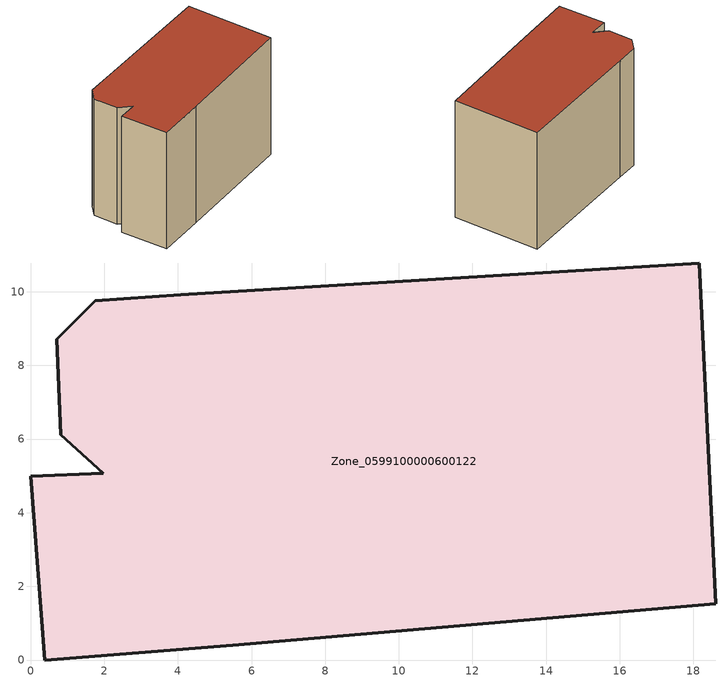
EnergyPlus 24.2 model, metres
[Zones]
Zone_0599100000600122
 floor ground (C_G): 0.71,8.71 1.76,9.76 4.08,9.92 18.16,10.78 18.61,1.52 5.49,0.41 0.38,0 0,4.99 1.97,5.08 0.82,6.12 z0
 wall outside (C_F): 0.38,0 5.49,0.41 18.61,1.52 18.16,10.78 4.08,9.92 1.76,9.76 0.71,8.71 0.82,6.12 1.97,5.08 0,4.99 0.38,0 z0:13.27
 roof outside (C_R): 0.82,6.12 1.97,5.08 0,4.99 0.38,0 5.49,0.41 18.61,1.52 18.16,10.78 4.08,9.92 1.76,9.76 0.71,8.71 z13.27
[BUILDING]
Pand.0599100000600122: North Axis=0; Terrain=City; Loads Convergence Tolerance Value=0.04; Temperature Convergence Tolerance Value=0.4; Solar Distribution=FullExterior; Maximum Number of Warmup Days=25; Minimum Number of Warmup Days=1
[Site:Location]
Rotterdam.The.Hague.AP_ZH_NLD Design_Conditions: Latitude=51.96; Longitude=4.45; Time Zone=1; Elevation=-4.5
[SITE:GROUNDTEMPERATURE:BUILDINGSURFACE]
18, 18, 18, 18, 18, 18, 18, 18, 18, 18, 18, 18
[MATERIAL] Thermal Absorptance=0.9; Solar Absorptance=0.7; Visible Absorptance=0.7
Name | Roughness | Thickness | Conductivity | Density | Specific Heat
G.TI.1946 | MediumSmooth | 0.15 | 1 | 540 | 1210
F.TI.1946 | Rough | 0.3 | 0.857143 | 1920 | 840
R.TI.1946 | MediumRough | 0.2 | 0.1 | 1500 | 1000
[CONSTRUCTION]
C_G: G.TI.1946
C_F: F.TI.1946
C_R: R.TI.1946
[ZONE]
Zone_0599100000600122: Type=1; Multiplier=1; Ceiling Height=Autocalculate; Volume=Autocalculate; Floor Area=autocalculate; Part of Total Floor Area=Yes
[ZONEINFILTRATION:DESIGNFLOWRATE]
Infil_Zone_0599100000600122: Zone or ZoneList or Space or SpaceList=Zone_0599100000600122; Schedule=AlwaysOn; Design Flow Rate Calculation Method=Flow/Area; Flow Rate per Floor Area=0.003; Constant Term Coefficient=1; Temperature Term Coefficient=0; Velocity Term Coefficient=0; Velocity Squared Term Coefficient=0
[HVACTEMPLATE:ZONE:IDEALLOADSAIRSYSTEM]
Zone_0599100000600122: Maximum Heating Supply Air Temperature=50; Minimum Cooling Supply Air Temperature=13; Maximum Heating Supply Air Humidity Ratio=0.0156; Minimum Cooling Supply Air Humidity Ratio=0.0077; Heating Limit=NoLimit; Cooling Limit=NoLimit; Dehumidification Control Type=ConstantSensibleHeatRatio; Cooling Sensible Heat Ratio=0.7; Dehumidification Setpoint=60; Humidification Control Type=None; Humidification Setpoint=30; Outdoor Air Method=None; Outdoor Air Flow Rate per Person=0.00944; Outdoor Air Flow Rate per Zone Floor Area=0; Outdoor Air Flow Rate per Zone=0; Demand Controlled Ventilation Type=None; Outdoor Air Economizer Type=NoEconomizer; Heat Recovery Type=None; Sensible Heat Recovery Effectiveness=0.7; Latent Heat Recovery Effectiveness=0.65
[ZONECONTROL:THERMOSTAT]
ThermostatControl_Zone_0599100000600122: Zone or ZoneList=Zone_0599100000600122; Control Type Schedule=DualSetpointControlType; Control 1=Thermostat_Zone_0599100000600122; Temperature Difference Between Cutout And Setpoint=0
[THERMOSTATSETPOINT:DUALSETPOINT]
Thermostat_Zone_0599100000600122: Heating Setpoint Temperature Schedule=HeatingSetpoint_Zone_0599100000600122; Cooling Setpoint Temperature Schedule=CoolingSetpoint_Zone_0599100000600122
[SCHEDULE:COMPACT]
HeatingSetpoint_Zone_0599100000600122: Through: 12/31, For: AllDays, Until: 24:00, 21
CoolingSetpoint_Zone_0599100000600122: Through: 12/31, For: AllDays, Until: 24:00, 24
DualSetpointControlType: Through: 12/31, For: AllDays, Until: 24:00, 4
AlwaysOn: Through: 12/31, For: AllDays, Until: 24:00, 1
